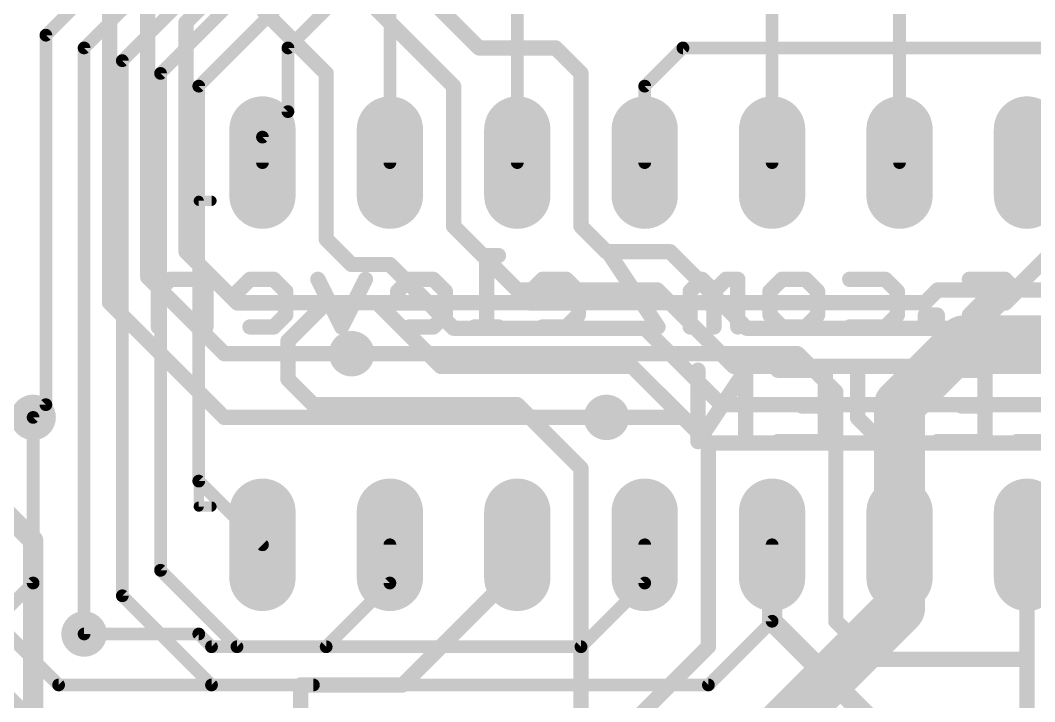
# Model space of a CAD drawing. Extents: x -0.08 to 2.71, y -0.01 to 2.11.
# Drawn here: x 0.96 to 1.756, y 0.367 to 0.902 of the extents above; entities that cross this region are included whole.
import ezdxf

# ---------------------------------------------------------------- set-up
doc = ezdxf.new("R2010")
doc.units = 0
for name, color, linetype in [('1', 14, 'CONTINUOUS'), ('16', 174, 'CONTINUOUS'), ('17', 94, 'CONTINUOUS'), ('18', 94, 'CONTINUOUS'), ('21', 251, 'CONTINUOUS'), ('22', 2, 'CONTINUOUS')]:
    doc.layers.add(name, color=color, linetype=linetype)

# ---------------------------------------------------------------- blocks, each defined once
blk = doc.blocks.new('LONGP100')
at = {"const_width": 1}
blk.add_lwpolyline([(-0.5, 0), (0.5, 0)], dxfattribs=at)
at = {"const_width": 0.5}
for points in [[(-0.5, 0.25, 1), (-0.5, -0.25)], [(0.5, -0.25, 1), (0.5, 0.25)]]:
    blk.add_lwpolyline(points, format="xyb", dxfattribs=at)
blk = doc.blocks.new('ROUNDV')
at = {"const_width": 0.5}
blk.add_lwpolyline([(0, -0.25, 1), (0, 0.25, 1), (0, -0.25)], format="xyb", dxfattribs=at)

msp = doc.modelspace()

# ---------------------------------------------------------------- linework, layer by layer
at = {"layer": '1'}
for points, const_width in [([(1.01, 0.88), (1.18, 1.05)], 0.01), ([(1.04, 0.87), (1.21, 1.04)], 0.01), ([(0.98, 0.89), (1.12, 1.03)], 0.01), ([(1.07, 0.86), (1.24, 1.03)], 0.01), ([(1.1, 0.85), (1.27, 1.02)], 0.01), ([(1.17, 0.88), (1.3, 1.01)], 0.01), ([(1.35, 0.79), (1.35, 0.97)], 0.01), ([(1.25, 0.79), (1.25, 0.92)], 0.01), ([(0.98, 0.6), (0.98, 0.89)], 0.01), ([(1.01, 0.42), (1.01, 0.88)], 0.01), ([(1.17, 0.83), (1.17, 0.88)], 0.01), ([(1.45, 0.85), (1.48, 0.88)], 0.01), ([(1.48, 0.88), (1.78, 0.88)], 0.01), ([(1.04, 0.45), (1.04, 0.87)], 0.01), ([(1.07, 0.47), (1.07, 0.86)], 0.01), ([(1.1, 0.54), (1.1, 0.85)], 0.01), ([(1.45, 0.79), (1.45, 0.85)], 0.01), ([(1.15, 0.81), (1.17, 0.83)], 0.01), ([(1.15, 0.79), (1.15, 0.81)], 0.01), ([(1.67, 0.68), (1.68, 0.69)], 0.012), ([(1.68, 0.69), (1.78, 0.69)], 0.012), ([(1.17, 0.65), (1.2, 0.68)], 0.012), ([(1.2, 0.68), (1.67, 0.68)], 0.012), ([(1.65, 0.6), (1.7, 0.65)], 0.04), ([(1.7, 0.65), (1.82, 0.65)], 0.04), ([(1.17, 0.62), (1.17, 0.65)], 0.012), ([(1.22, 0.64), (1.57, 0.64)], 0.012), ([(1.57, 0.64), (1.6, 0.61)], 0.012), ([(1.19, 0.6), (1.17, 0.62)], 0.012), ([(1.6, 0.61), (1.6, 0.43)], 0.012), ([(1.65, 0.49), (1.65, 0.6)], 0.04), ([(1.35, 0.6), (1.19, 0.6)], 0.012), ([(1.4, 0.55), (1.35, 0.6)], 0.012), ([(0.97, 0.59), (0.98, 0.6)], 0.01), ([(1.42, 0.59), (1.48, 0.59)], 0.012), ([(1.48, 0.59), (1.5, 0.57)], 0.012), ([(1.5, 0.57), (1.5, 0.41)], 0.012), ([(1.4, 0.31), (1.4, 0.55)], 0.012), ([(0.97, 0.493465), (0.923465, 0.54)], 0.016), ([(1.15, 0.49), (1.1, 0.54)], 0.01), ([(0.97, 0.33), (0.97, 0.493465)], 0.016), ([(1.25, 0.46), (1.25, 0.49)], 0.01), ([(1.35, 0.47), (1.35, 0.49)], 0.012), ([(1.55, 0.49), (1.55, 0.43)], 0.016), ([(1.75, 0.4), (1.75, 0.49)], 0.012), ([(1.07, 0.47), (1.13, 0.41)], 0.01), ([(1.26, 0.38), (1.35, 0.47)], 0.012), ([(1.2, 0.41), (1.25, 0.46)], 0.01), ([(1.11, 0.38), (1.04, 0.45)], 0.01), ([(1.55, 0.43), (1.7, 0.28)], 0.016), ([(1.6, 0.43), (1.63, 0.4)], 0.012), ([(1.13, 0.41), (1.2, 0.41)], 0.01), ([(1.5, 0.41), (1.44, 0.35)], 0.012), ([(1.63, 0.4), (1.75, 0.4)], 0.012), ([(1.75, 0.4), (1.75, 0.34)], 0.012), ([(1.19, 0.38), (1.11, 0.38)], 0.01), ([(1.18, 0.26), (1.18, 0.38)], 0.012), ([(1.18, 0.38), (1.19, 0.38)], 0.012), ([(1.19, 0.38), (1.26, 0.38)], 0.012)]:
    msp.add_lwpolyline(points, dxfattribs=dict(at, const_width=const_width))
for points, const_width in [([(0.9825, 0.89, 1), (0.9775, 0.89)], 0.005), ([(0.978232, 0.891768, 1), (0.981768, 0.888232)], 0.005), ([(1.0125, 0.88, 1), (1.0075, 0.88)], 0.005), ([(1.008232, 0.881768, 1), (1.011768, 0.878232)], 0.005), ([(1.1725, 0.88, 1), (1.1675, 0.88)], 0.005), ([(1.168232, 0.881768, 1), (1.171768, 0.878232)], 0.005), ([(1.48, 0.8825, 1), (1.48, 0.8775)], 0.005), ([(1.481768, 0.878232, 1), (1.478232, 0.881768)], 0.005), ([(1.0425, 0.87, 1), (1.0375, 0.87)], 0.005), ([(1.038232, 0.871768, 1), (1.041768, 0.868232)], 0.005), ([(1.0725, 0.86, 1), (1.0675, 0.86)], 0.005), ([(1.068232, 0.861768, 1), (1.071768, 0.858232)], 0.005), ([(1.1025, 0.85, 1), (1.0975, 0.85)], 0.005), ([(1.098232, 0.851768, 1), (1.101768, 0.848232)], 0.005), ([(1.4525, 0.85, 1), (1.4475, 0.85)], 0.005), ([(1.448232, 0.851768, 1), (1.451768, 0.848232)], 0.005), ([(1.1675, 0.83, 1), (1.1725, 0.83)], 0.005), ([(1.171768, 0.828232, 1), (1.168232, 0.831768)], 0.005), ([(1.1525, 0.81, 1), (1.1475, 0.81)], 0.005), ([(1.148232, 0.811768, 1), (1.151768, 0.808232)], 0.005), ([(1.1475, 0.79, 1), (1.1525, 0.79)], 0.005), ([(1.2475, 0.79, 1), (1.2525, 0.79)], 0.005), ([(1.3475, 0.79, 1), (1.3525, 0.79)], 0.005), ([(1.4475, 0.79, 1), (1.4525, 0.79)], 0.005), ([(1.68, 0.693, 1), (1.68, 0.687)], 0.006), ([(1.682121, 0.687879, 1), (1.677879, 0.692121)], 0.006), ([(1.2, 0.683, 1), (1.2, 0.677)], 0.006), ([(1.202121, 0.677879, 1), (1.197879, 0.682121)], 0.006), ([(1.667879, 0.682121, 1), (1.672121, 0.677879)], 0.006), ([(1.67, 0.677, 1), (1.67, 0.683)], 0.006), ([(1.7, 0.66, 1), (1.7, 0.64)], 0.02), ([(1.707071, 0.642929, 1), (1.692929, 0.657071)], 0.02), ([(1.173, 0.65, 1), (1.167, 0.65)], 0.006), ([(1.167879, 0.652121, 1), (1.172121, 0.647879)], 0.006), ([(1.22, 0.643, 1), (1.22, 0.637)], 0.006), ([(1.572121, 0.642121, 1), (1.567879, 0.637879)], 0.006), ([(1.57, 0.637, 1), (1.57, 0.643)], 0.006), ([(1.172121, 0.622121, 1), (1.167879, 0.617879)], 0.006), ([(1.167, 0.62, 1), (1.173, 0.62)], 0.006), ([(1.603, 0.61, 1), (1.597, 0.61)], 0.006), ([(1.597879, 0.607879, 1), (1.602121, 0.612121)], 0.006), ([(1.66, 0.6, 1), (1.64, 0.6)], 0.02), ([(1.642929, 0.607071, 1), (1.657071, 0.592929)], 0.02), ([(1.19, 0.603, 1), (1.19, 0.597)], 0.006), ([(1.187879, 0.597879, 1), (1.192121, 0.602121)], 0.006), ([(1.352121, 0.602121, 1), (1.347879, 0.597879)], 0.006), ([(1.35, 0.597, 1), (1.35, 0.603)], 0.006), ([(0.9775, 0.6, 1), (0.9825, 0.6)], 0.005), ([(0.981768, 0.598232, 1), (0.978232, 0.601768)], 0.005), ([(0.968232, 0.591768, 1), (0.971768, 0.588232)], 0.005), ([(1.42, 0.593, 1), (1.42, 0.587)], 0.006), ([(1.482121, 0.592121, 1), (1.477879, 0.587879)], 0.006), ([(1.48, 0.587, 1), (1.48, 0.593)], 0.006), ([(1.503, 0.57, 1), (1.497, 0.57)], 0.006), ([(1.497879, 0.567879, 1), (1.502121, 0.572121)], 0.006), ([(1.403, 0.55, 1), (1.397, 0.55)], 0.006), ([(1.397879, 0.547879, 1), (1.402121, 0.552121)], 0.006), ([(1.101768, 0.541768, 1), (1.098232, 0.538232)], 0.005), ([(1.0975, 0.54, 1), (1.1025, 0.54)], 0.005), ([(0.974, 0.493465, 1), (0.966, 0.493465)], 0.008), ([(0.967172, 0.490636, 1), (0.972828, 0.496293)], 0.008), ([(1.148232, 0.488232, 1), (1.151768, 0.491768)], 0.005), ([(1.2525, 0.49, 1), (1.2475, 0.49)], 0.005), ([(1.353, 0.49, 1), (1.347, 0.49)], 0.006), ([(1.554, 0.49, 1), (1.546, 0.49)], 0.008), ([(1.64, 0.49, 1), (1.66, 0.49)], 0.02), ([(1.753, 0.49, 1), (1.747, 0.49)], 0.006), ([(1.071768, 0.471768, 1), (1.068232, 0.468232)], 0.005), ([(1.0675, 0.47, 1), (1.0725, 0.47)], 0.005), ([(1.347, 0.47, 1), (1.353, 0.47)], 0.006), ([(1.352121, 0.467879, 1), (1.347879, 0.472121)], 0.006), ([(1.2475, 0.46, 1), (1.2525, 0.46)], 0.005), ([(1.251768, 0.458232, 1), (1.248232, 0.461768)], 0.005), ([(1.041768, 0.451768, 1), (1.038232, 0.448232)], 0.005), ([(1.0375, 0.45, 1), (1.0425, 0.45)], 0.005), ([(1.552828, 0.432828, 1), (1.547172, 0.427172)], 0.008), ([(1.546, 0.43, 1), (1.554, 0.43)], 0.008), ([(1.602121, 0.432121, 1), (1.597879, 0.427879)], 0.006), ([(1.597, 0.43, 1), (1.603, 0.43)], 0.006), ([(1.0075, 0.42, 1), (1.0125, 0.42)], 0.005), ([(1.13, 0.4125, 1), (1.13, 0.4075)], 0.005), ([(1.128232, 0.408232, 1), (1.131768, 0.411768)], 0.005), ([(1.198232, 0.411768, 1), (1.201768, 0.408232)], 0.005), ([(1.2, 0.4075, 1), (1.2, 0.4125)], 0.005), ([(1.502121, 0.407879, 1), (1.497879, 0.412121)], 0.006), ([(1.497, 0.41, 1), (1.503, 0.41)], 0.006), ([(1.63, 0.403, 1), (1.63, 0.397)], 0.006), ([(1.627879, 0.397879, 1), (1.632121, 0.402121)], 0.006), ([(1.753, 0.4, 1), (1.747, 0.4)], 0.006), ([(1.747, 0.4, 1), (1.753, 0.4)], 0.006), ([(1.75, 0.397, 1), (1.75, 0.403)], 0.006), ([(1.11, 0.3825, 1), (1.11, 0.3775)], 0.005), ([(1.108232, 0.378232, 1), (1.111768, 0.381768)], 0.005), ([(1.183, 0.38, 1), (1.177, 0.38)], 0.006), ([(1.18, 0.383, 1), (1.18, 0.377)], 0.006), ([(1.19, 0.383, 1), (1.19, 0.377)], 0.006), ([(1.19, 0.377, 1), (1.19, 0.383)], 0.006), ([(1.19, 0.3775, 1), (1.19, 0.3825)], 0.005), ([(1.257879, 0.382121, 1), (1.262121, 0.377879)], 0.006), ([(1.26, 0.377, 1), (1.26, 0.383)], 0.006)]:
    msp.add_lwpolyline(points, format="xyb", dxfattribs=dict(at, const_width=const_width))
at = {"layer": '16'}
for points, const_width in [([(1.06, 0.7), (1.06, 1.025)], 0.012), ([(1.32, 0.88), (1.21, 0.99)], 0.012), ([(1.3, 0.85), (1.18, 0.97)], 0.012), ([(1.03, 0.96), (1.03, 0.68)], 0.012), ([(1.55, 0.79), (1.55, 0.955)], 0.01), ([(1.65, 0.79), (1.65, 0.955)], 0.01), ([(1.09, 0.9), (1.11, 0.92)], 0.012), ([(1.15, 0.91), (1.2, 0.86)], 0.012), ([(1.09, 0.72), (1.09, 0.9)], 0.012), ([(1.38, 0.88), (1.32, 0.88)], 0.012), ([(1.4, 0.86), (1.38, 0.88)], 0.012), ([(0.44, 0.85), (0.97, 0.32)], 0.056), ([(1.2, 0.86), (1.2, 0.73)], 0.012), ([(1.4, 0.74), (1.4, 0.86)], 0.012), ([(1.3, 0.74), (1.3, 0.85)], 0.012), ([(1.8, 0.75), (1.71, 0.66)], 0.012), ([(1.35, 0.69), (1.3, 0.74)], 0.012), ([(1.42, 0.72), (1.4, 0.74)], 0.012), ([(1.2, 0.73), (1.22, 0.71)], 0.012), ([(1.09, 0.72), (1.13, 0.68)], 0.012), ([(1.47, 0.72), (1.42, 0.72)], 0.012), ([(1.53, 0.66), (1.47, 0.72)], 0.012), ([(1.22, 0.71), (1.25, 0.71)], 0.012), ([(1.25, 0.71), (1.3, 0.66)], 0.012), ([(1.06, 0.7), (1.12, 0.64)], 0.012), ([(1.35, 0.69), (1.46, 0.69)], 0.012), ([(1.46, 0.69), (1.52, 0.63)], 0.012), ([(1.03, 0.68), (1.12, 0.59)], 0.012), ([(1.13, 0.68), (1.24, 0.68)], 0.012), ([(1.24, 0.68), (1.29, 0.63)], 0.012), ([(1.3, 0.66), (1.45, 0.66)], 0.012), ([(1.45, 0.66), (1.51, 0.6)], 0.012), ([(1.71, 0.66), (1.53, 0.66)], 0.012), ([(1.12, 0.64), (1.22, 0.64)], 0.012), ([(1.29, 0.63), (1.44, 0.63)], 0.012), ([(1.44, 0.63), (1.5, 0.57)], 0.012), ([(1.52, 0.63), (2.12, 0.63)], 0.012), ([(1.51, 0.6), (2.16, 0.6)], 0.012), ([(0.97, 0.46), (0.97, 0.59)], 0.01), ([(1.12, 0.59), (1.42, 0.59)], 0.012), ([(1.5, 0.57), (2.19, 0.57)], 0.012), ([(1.65, 0.44), (1.65, 0.49)], 0.04), ([(1.45, 0.46), (1.45, 0.49)], 0.01), ([(1.55, 0.43), (1.55, 0.49)], 0.01), ([(0.95, 0.44), (0.97, 0.46)], 0.01), ([(1.4, 0.41), (1.45, 0.46)], 0.01), ([(1.53, 0.32), (1.65, 0.44)], 0.04), ([(1.5, 0.38), (1.55, 0.43)], 0.01), ([(0.99, 0.38), (0.95, 0.42)], 0.01), ([(1.01, 0.42), (1.1, 0.42)], 0.01), ([(1.1, 0.42), (1.11, 0.41)], 0.01), ([(1.11, 0.41), (1.4, 0.41)], 0.01), ([(0.99, 0.38), (1.5, 0.38)], 0.01)]:
    msp.add_lwpolyline(points, dxfattribs=dict(at, const_width=const_width))
for points, const_width in [([(1.093, 0.9, 1), (1.087, 0.9)], 0.006), ([(1.087879, 0.902121, 1), (1.092121, 0.897879)], 0.006), ([(1.32, 0.883, 1), (1.32, 0.877)], 0.006), ([(1.317879, 0.877879, 1), (1.322121, 0.882121)], 0.006), ([(1.382121, 0.882121, 1), (1.377879, 0.877879)], 0.006), ([(1.38, 0.877, 1), (1.38, 0.883)], 0.006), ([(1.203, 0.86, 1), (1.197, 0.86)], 0.006), ([(1.197879, 0.857879, 1), (1.202121, 0.862121)], 0.006), ([(1.403, 0.86, 1), (1.397, 0.86)], 0.006), ([(1.397879, 0.857879, 1), (1.402121, 0.862121)], 0.006), ([(1.303, 0.85, 1), (1.297, 0.85)], 0.006), ([(1.297879, 0.847879, 1), (1.302121, 0.852121)], 0.006), ([(1.5475, 0.79, 1), (1.5525, 0.79)], 0.005), ([(1.6475, 0.79, 1), (1.6525, 0.79)], 0.005), ([(1.302121, 0.742121, 1), (1.297879, 0.737879)], 0.006), ([(1.297, 0.74, 1), (1.303, 0.74)], 0.006), ([(1.402121, 0.742121, 1), (1.397879, 0.737879)], 0.006), ([(1.397, 0.74, 1), (1.403, 0.74)], 0.006), ([(1.202121, 0.732121, 1), (1.197879, 0.727879)], 0.006), ([(1.197, 0.73, 1), (1.203, 0.73)], 0.006), ([(1.092121, 0.722121, 1), (1.087879, 0.717879)], 0.006), ([(1.42, 0.723, 1), (1.42, 0.717)], 0.006), ([(1.417879, 0.717879, 1), (1.422121, 0.722121)], 0.006), ([(1.472121, 0.722121, 1), (1.467879, 0.717879)], 0.006), ([(1.47, 0.717, 1), (1.47, 0.723)], 0.006), ([(1.087, 0.72, 1), (1.093, 0.72)], 0.006), ([(1.22, 0.713, 1), (1.22, 0.707)], 0.006), ([(1.217879, 0.707879, 1), (1.222121, 0.712121)], 0.006), ([(1.252121, 0.712121, 1), (1.247879, 0.707879)], 0.006), ([(1.25, 0.707, 1), (1.25, 0.713)], 0.006), ([(1.062121, 0.702121, 1), (1.057879, 0.697879)], 0.006), ([(1.057, 0.7, 1), (1.063, 0.7)], 0.006), ([(1.35, 0.693, 1), (1.35, 0.687)], 0.006), ([(1.347879, 0.687879, 1), (1.352121, 0.692121)], 0.006), ([(1.462121, 0.692121, 1), (1.457879, 0.687879)], 0.006), ([(1.46, 0.687, 1), (1.46, 0.693)], 0.006), ([(1.032121, 0.682121, 1), (1.027879, 0.677879)], 0.006), ([(1.13, 0.683, 1), (1.13, 0.677)], 0.006), ([(1.127879, 0.677879, 1), (1.132121, 0.682121)], 0.006), ([(1.242121, 0.682121, 1), (1.237879, 0.677879)], 0.006), ([(1.24, 0.677, 1), (1.24, 0.683)], 0.006), ([(1.027, 0.68, 1), (1.033, 0.68)], 0.006), ([(1.3, 0.663, 1), (1.3, 0.657)], 0.006), ([(1.297879, 0.657879, 1), (1.302121, 0.662121)], 0.006), ([(1.452121, 0.662121, 1), (1.447879, 0.657879)], 0.006), ([(1.45, 0.657, 1), (1.45, 0.663)], 0.006), ([(1.53, 0.663, 1), (1.53, 0.657)], 0.006), ([(1.527879, 0.657879, 1), (1.532121, 0.662121)], 0.006), ([(1.707879, 0.662121, 1), (1.712121, 0.657879)], 0.006), ([(1.71, 0.657, 1), (1.71, 0.663)], 0.006), ([(1.12, 0.643, 1), (1.12, 0.637)], 0.006), ([(1.117879, 0.637879, 1), (1.122121, 0.642121)], 0.006), ([(1.22, 0.637, 1), (1.22, 0.643)], 0.006), ([(1.29, 0.633, 1), (1.29, 0.627)], 0.006), ([(1.287879, 0.627879, 1), (1.292121, 0.632121)], 0.006), ([(1.442121, 0.632121, 1), (1.437879, 0.627879)], 0.006), ([(1.44, 0.627, 1), (1.44, 0.633)], 0.006), ([(1.52, 0.633, 1), (1.52, 0.627)], 0.006), ([(1.517879, 0.627879, 1), (1.522121, 0.632121)], 0.006), ([(1.51, 0.603, 1), (1.51, 0.597)], 0.006), ([(1.507879, 0.597879, 1), (1.512121, 0.602121)], 0.006), ([(0.9725, 0.59, 1), (0.9675, 0.59)], 0.005), ([(1.12, 0.593, 1), (1.12, 0.587)], 0.006), ([(1.117879, 0.587879, 1), (1.122121, 0.592121)], 0.006), ([(1.42, 0.587, 1), (1.42, 0.593)], 0.006), ([(1.5, 0.573, 1), (1.5, 0.567)], 0.006), ([(1.497879, 0.567879, 1), (1.502121, 0.572121)], 0.006), ([(1.66, 0.49, 1), (1.64, 0.49)], 0.02), ([(1.4525, 0.49, 1), (1.4475, 0.49)], 0.005), ([(1.5525, 0.49, 1), (1.5475, 0.49)], 0.005), ([(0.9675, 0.46, 1), (0.9725, 0.46)], 0.005), ([(0.971768, 0.458232, 1), (0.968232, 0.461768)], 0.005), ([(1.4475, 0.46, 1), (1.4525, 0.46)], 0.005), ([(1.451768, 0.458232, 1), (1.448232, 0.461768)], 0.005), ([(1.657071, 0.432929, 1), (1.642929, 0.447071)], 0.02), ([(1.64, 0.44, 1), (1.66, 0.44)], 0.02), ([(1.5475, 0.43, 1), (1.5525, 0.43)], 0.005), ([(1.551768, 0.428232, 1), (1.548232, 0.431768)], 0.005), ([(1.01, 0.4225, 1), (1.01, 0.4175)], 0.005), ([(1.101768, 0.421768, 1), (1.098232, 0.418232)], 0.005), ([(1.1, 0.4175, 1), (1.1, 0.4225)], 0.005), ([(1.11, 0.4125, 1), (1.11, 0.4075)], 0.005), ([(1.108232, 0.408232, 1), (1.111768, 0.411768)], 0.005), ([(1.398232, 0.411768, 1), (1.401768, 0.408232)], 0.005), ([(1.4, 0.4075, 1), (1.4, 0.4125)], 0.005), ([(0.99, 0.3825, 1), (0.99, 0.3775)], 0.005), ([(0.988232, 0.378232, 1), (0.991768, 0.381768)], 0.005), ([(1.498232, 0.381768, 1), (1.501768, 0.378232)], 0.005), ([(1.5, 0.3775, 1), (1.5, 0.3825)], 0.005)]:
    msp.add_lwpolyline(points, format="xyb", dxfattribs=dict(at, const_width=const_width))
at = {"layer": '21', "const_width": 0.008}
for points in [[(1.1, 0.76), (1.1, 0.52)], [(1.1, 0.76), (1.11, 0.76)], [(1.1, 0.52), (1.11, 0.52)]]:
    msp.add_lwpolyline(points, dxfattribs=at)
at = {"layer": '21', "const_width": 0.004}
for points in [[(1.102, 0.76, 1), (1.098, 0.76)], [(1.1, 0.762, 1), (1.1, 0.758)], [(1.11, 0.758, 1), (1.11, 0.762)], [(1.1, 0.522, 1), (1.1, 0.518)], [(1.098, 0.52, 1), (1.102, 0.52)], [(1.11, 0.518, 1), (1.11, 0.522)]]:
    msp.add_lwpolyline(points, format="xyb", dxfattribs=at)
at = {"layer": '22', "const_width": 0.012}
for points in [[(1.335216, 0.717048), (1.325875, 0.717048)], [(1.325875, 0.717048), (1.325875, 0.661)], [(1.460443, 0.661), (1.423078, 0.717048)], [(1.077609, 0.698365), (1.068268, 0.689024)], [(1.105633, 0.698365), (1.077609, 0.698365)], [(1.105633, 0.661), (1.105633, 0.698365)], [(1.140223, 0.698365), (1.130882, 0.689024)], [(1.158906, 0.698365), (1.140223, 0.698365)], [(1.168247, 0.689024), (1.158906, 0.698365)], [(1.212178, 0.661), (1.193495, 0.698365)], [(1.23086, 0.698365), (1.212178, 0.661)], [(1.26545, 0.698365), (1.256109, 0.689024)], [(1.284132, 0.698365), (1.26545, 0.698365)], [(1.293474, 0.689024), (1.284132, 0.698365)], [(1.369805, 0.698365), (1.360464, 0.689024)], [(1.388488, 0.698365), (1.369805, 0.698365)], [(1.397829, 0.689024), (1.388488, 0.698365)], [(1.495032, 0.698365), (1.485691, 0.689024)], [(1.504374, 0.689024), (1.495032, 0.698365)], [(1.513715, 0.698365), (1.504374, 0.689024)], [(1.523056, 0.698365), (1.513715, 0.698365)], [(1.523056, 0.661), (1.523056, 0.698365)], [(1.548305, 0.689024), (1.557646, 0.698365)], [(1.557646, 0.698365), (1.576328, 0.698365)], [(1.576328, 0.698365), (1.58567, 0.689024)], [(1.610918, 0.698365), (1.638942, 0.698365)], [(1.638942, 0.698365), (1.648283, 0.689024)], [(1.732862, 0.698365), (1.704838, 0.698365)], [(1.742203, 0.689024), (1.732862, 0.698365)], [(1.068268, 0.689024), (1.068268, 0.661)], [(1.130882, 0.689024), (1.130882, 0.679683)], [(1.168247, 0.670341), (1.168247, 0.689024)], [(1.256109, 0.689024), (1.256109, 0.679683)], [(1.293474, 0.670341), (1.293474, 0.689024)], [(1.360464, 0.689024), (1.360464, 0.679683)], [(1.397829, 0.670341), (1.397829, 0.689024)], [(1.485691, 0.689024), (1.485691, 0.661)], [(1.504374, 0.689024), (1.504374, 0.661)], [(1.548305, 0.670341), (1.548305, 0.689024)], [(1.58567, 0.689024), (1.58567, 0.670341)], [(1.648283, 0.689024), (1.648283, 0.670341)], [(1.732862, 0.679683), (1.742203, 0.689024)], [(1.130882, 0.679683), (1.168247, 0.679683)], [(1.256109, 0.679683), (1.293474, 0.679683)], [(1.360464, 0.679683), (1.397829, 0.679683)], [(1.704838, 0.670341), (1.714179, 0.679683)], [(1.714179, 0.679683), (1.732862, 0.679683)], [(1.158906, 0.661), (1.168247, 0.670341)], [(1.284132, 0.661), (1.293474, 0.670341)], [(1.388488, 0.661), (1.397829, 0.670341)], [(1.557646, 0.661), (1.548305, 0.670341)], [(1.58567, 0.670341), (1.576328, 0.661)], [(1.648283, 0.670341), (1.638942, 0.661)], [(1.67959, 0.670341), (1.670249, 0.670341)], [(1.670249, 0.670341), (1.670249, 0.661)], [(1.67959, 0.661), (1.67959, 0.670341)], [(1.714179, 0.661), (1.704838, 0.670341)], [(1.140223, 0.661), (1.158906, 0.661)], [(1.26545, 0.661), (1.284132, 0.661)], [(1.335216, 0.661), (1.316533, 0.661)], [(1.369805, 0.661), (1.388488, 0.661)], [(1.576328, 0.661), (1.557646, 0.661)], [(1.638942, 0.661), (1.610918, 0.661)], [(1.670249, 0.661), (1.67959, 0.661)], [(1.742203, 0.661), (1.714179, 0.661)], [(1.529172, 0.627048), (1.491807, 0.571)], [(1.491807, 0.571), (1.491807, 0.627048)], [(1.529172, 0.571), (1.529172, 0.627048)], [(1.554421, 0.627048), (1.591786, 0.627048)], [(1.591786, 0.627048), (1.591786, 0.571)], [(1.617034, 0.589683), (1.617034, 0.627048)], [(1.654399, 0.627048), (1.654399, 0.589683)], [(1.679648, 0.627048), (1.717013, 0.627048)], [(1.717013, 0.627048), (1.717013, 0.571)], [(1.591786, 0.599024), (1.573103, 0.599024)], [(1.717013, 0.599024), (1.69833, 0.599024)], [(1.635717, 0.571), (1.617034, 0.589683)], [(1.654399, 0.589683), (1.635717, 0.571)], [(1.591786, 0.571), (1.554421, 0.571)], [(1.717013, 0.571), (1.679648, 0.571)], [(1.779626, 0.571), (1.742261, 0.571)]]:
    msp.add_lwpolyline(points, dxfattribs=at)
at = {"layer": '22', "const_width": 0.006}
for points in [[(1.325875, 0.720048, 1), (1.325875, 0.714048)], [(1.328875, 0.717048, 1), (1.322875, 0.717048)], [(1.335216, 0.714048, 1), (1.335216, 0.720048)], [(1.425574, 0.718712, 1), (1.420581, 0.715384)], [(1.077609, 0.701365, 1), (1.077609, 0.695365)], [(1.079731, 0.696244, 1), (1.075488, 0.700486)], [(1.108633, 0.698365, 1), (1.102633, 0.698365)], [(1.105633, 0.695365, 1), (1.105633, 0.701365)], [(1.140223, 0.701365, 1), (1.140223, 0.695365)], [(1.142344, 0.696244, 1), (1.138102, 0.700486)], [(1.161027, 0.700486, 1), (1.156784, 0.696244)], [(1.158906, 0.695365, 1), (1.158906, 0.701365)], [(1.196178, 0.699707, 1), (1.190812, 0.697024)], [(1.233544, 0.697024, 1), (1.228177, 0.699707)], [(1.26545, 0.701365, 1), (1.26545, 0.695365)], [(1.267571, 0.696244, 1), (1.263328, 0.700486)], [(1.286254, 0.700486, 1), (1.282011, 0.696244)], [(1.284132, 0.695365, 1), (1.284132, 0.701365)], [(1.369805, 0.701365, 1), (1.369805, 0.695365)], [(1.371927, 0.696244, 1), (1.367684, 0.700486)], [(1.390609, 0.700486, 1), (1.386367, 0.696244)], [(1.388488, 0.695365, 1), (1.388488, 0.701365)], [(1.497154, 0.700486, 1), (1.492911, 0.696244)], [(1.497154, 0.696244, 1), (1.492911, 0.700486)], [(1.513715, 0.701365, 1), (1.513715, 0.695365)], [(1.515836, 0.696244, 1), (1.511594, 0.700486)], [(1.526056, 0.698365, 1), (1.520056, 0.698365)], [(1.523056, 0.695365, 1), (1.523056, 0.701365)], [(1.557646, 0.701365, 1), (1.557646, 0.695365)], [(1.559767, 0.696244, 1), (1.555524, 0.700486)], [(1.57845, 0.700486, 1), (1.574207, 0.696244)], [(1.576328, 0.695365, 1), (1.576328, 0.701365)], [(1.610918, 0.701365, 1), (1.610918, 0.695365)], [(1.641063, 0.700486, 1), (1.63682, 0.696244)], [(1.638942, 0.695365, 1), (1.638942, 0.701365)], [(1.704838, 0.701365, 1), (1.704838, 0.695365)], [(1.734983, 0.700486, 1), (1.730741, 0.696244)], [(1.732862, 0.695365, 1), (1.732862, 0.701365)], [(1.071268, 0.689024, 1), (1.065268, 0.689024)], [(1.066147, 0.691145, 1), (1.07039, 0.686903)], [(1.133882, 0.689024, 1), (1.127882, 0.689024)], [(1.12876, 0.691145, 1), (1.133003, 0.686903)], [(1.171247, 0.689024, 1), (1.165247, 0.689024)], [(1.166125, 0.686903, 1), (1.170368, 0.691145)], [(1.259109, 0.689024, 1), (1.253109, 0.689024)], [(1.253987, 0.691145, 1), (1.25823, 0.686903)], [(1.296474, 0.689024, 1), (1.290474, 0.689024)], [(1.291352, 0.686903, 1), (1.295595, 0.691145)], [(1.363464, 0.689024, 1), (1.357464, 0.689024)], [(1.358343, 0.691145, 1), (1.362586, 0.686903)], [(1.400829, 0.689024, 1), (1.394829, 0.689024)], [(1.395708, 0.686903, 1), (1.399951, 0.691145)], [(1.488691, 0.689024, 1), (1.482691, 0.689024)], [(1.48357, 0.691145, 1), (1.487812, 0.686903)], [(1.507374, 0.689024, 1), (1.501374, 0.689024)], [(1.502252, 0.691145, 1), (1.506495, 0.686903)], [(1.502252, 0.686903, 1), (1.506495, 0.691145)], [(1.551305, 0.689024, 1), (1.545305, 0.689024)], [(1.546183, 0.691145, 1), (1.550426, 0.686903)], [(1.58867, 0.689024, 1), (1.58267, 0.689024)], [(1.583548, 0.686903, 1), (1.587791, 0.691145)], [(1.651283, 0.689024, 1), (1.645283, 0.689024)], [(1.646162, 0.686903, 1), (1.650404, 0.691145)], [(1.744325, 0.686903, 1), (1.740082, 0.691145)], [(1.740082, 0.686903, 1), (1.744325, 0.691145)], [(1.130882, 0.682683, 1), (1.130882, 0.676683)], [(1.168247, 0.676683, 1), (1.168247, 0.682683)], [(1.256109, 0.682683, 1), (1.256109, 0.676683)], [(1.293474, 0.676683, 1), (1.293474, 0.682683)], [(1.360464, 0.682683, 1), (1.360464, 0.676683)], [(1.397829, 0.676683, 1), (1.397829, 0.682683)], [(1.714179, 0.682683, 1), (1.714179, 0.676683)], [(1.716301, 0.677561, 1), (1.712058, 0.681804)], [(1.730741, 0.681804, 1), (1.734983, 0.677561)], [(1.732862, 0.676683, 1), (1.732862, 0.682683)], [(1.127882, 0.679683, 1), (1.133882, 0.679683)], [(1.253109, 0.679683, 1), (1.259109, 0.679683)], [(1.357464, 0.679683, 1), (1.363464, 0.679683)], [(1.165247, 0.670341, 1), (1.171247, 0.670341)], [(1.170368, 0.66822, 1), (1.166125, 0.672463)], [(1.290474, 0.670341, 1), (1.296474, 0.670341)], [(1.295595, 0.66822, 1), (1.291352, 0.672463)], [(1.394829, 0.670341, 1), (1.400829, 0.670341)], [(1.399951, 0.66822, 1), (1.395708, 0.672463)], [(1.550426, 0.672463, 1), (1.546183, 0.66822)], [(1.545305, 0.670341, 1), (1.551305, 0.670341)], [(1.58267, 0.670341, 1), (1.58867, 0.670341)], [(1.587791, 0.66822, 1), (1.583548, 0.672463)], [(1.645283, 0.670341, 1), (1.651283, 0.670341)], [(1.650404, 0.66822, 1), (1.646162, 0.672463)], [(1.670249, 0.673341, 1), (1.670249, 0.667341)], [(1.673249, 0.670341, 1), (1.667249, 0.670341)], [(1.68259, 0.670341, 1), (1.67659, 0.670341)], [(1.67959, 0.667341, 1), (1.67959, 0.673341)], [(1.706959, 0.672463, 1), (1.702717, 0.66822)], [(1.702717, 0.672463, 1), (1.706959, 0.66822)], [(1.065268, 0.661, 1), (1.071268, 0.661)], [(1.102633, 0.661, 1), (1.108633, 0.661)], [(1.140223, 0.664, 1), (1.140223, 0.658)], [(1.156784, 0.663121, 1), (1.161027, 0.658879)], [(1.158906, 0.658, 1), (1.158906, 0.664)], [(1.209494, 0.662342, 1), (1.214861, 0.659658)], [(1.209494, 0.659658, 1), (1.214861, 0.662342)], [(1.26545, 0.664, 1), (1.26545, 0.658)], [(1.282011, 0.663121, 1), (1.286254, 0.658879)], [(1.284132, 0.658, 1), (1.284132, 0.664)], [(1.316533, 0.664, 1), (1.316533, 0.658)], [(1.322875, 0.661, 1), (1.328875, 0.661)], [(1.335216, 0.658, 1), (1.335216, 0.664)], [(1.369805, 0.664, 1), (1.369805, 0.658)], [(1.386367, 0.663121, 1), (1.390609, 0.658879)], [(1.388488, 0.658, 1), (1.388488, 0.664)], [(1.457947, 0.659336, 1), (1.462939, 0.662664)], [(1.482691, 0.661, 1), (1.488691, 0.661)], [(1.501374, 0.661, 1), (1.507374, 0.661)], [(1.520056, 0.661, 1), (1.526056, 0.661)], [(1.557646, 0.664, 1), (1.557646, 0.658)], [(1.555524, 0.658879, 1), (1.559767, 0.663121)], [(1.574207, 0.663121, 1), (1.57845, 0.658879)], [(1.576328, 0.658, 1), (1.576328, 0.664)], [(1.610918, 0.664, 1), (1.610918, 0.658)], [(1.63682, 0.663121, 1), (1.641063, 0.658879)], [(1.638942, 0.658, 1), (1.638942, 0.664)], [(1.670249, 0.664, 1), (1.670249, 0.658)], [(1.667249, 0.661, 1), (1.673249, 0.661)], [(1.67659, 0.661, 1), (1.68259, 0.661)], [(1.67959, 0.658, 1), (1.67959, 0.664)], [(1.714179, 0.664, 1), (1.714179, 0.658)], [(1.712058, 0.658879, 1), (1.716301, 0.663121)], [(1.742203, 0.658, 1), (1.742203, 0.664)], [(1.494807, 0.627048, 1), (1.488807, 0.627048)], [(1.532172, 0.627048, 1), (1.526172, 0.627048)], [(1.531669, 0.625384, 1), (1.526676, 0.628712)], [(1.554421, 0.630048, 1), (1.554421, 0.624048)], [(1.594786, 0.627048, 1), (1.588786, 0.627048)], [(1.591786, 0.624048, 1), (1.591786, 0.630048)], [(1.620034, 0.627048, 1), (1.614034, 0.627048)], [(1.657399, 0.627048, 1), (1.651399, 0.627048)], [(1.679648, 0.630048, 1), (1.679648, 0.624048)], [(1.720013, 0.627048, 1), (1.714013, 0.627048)], [(1.717013, 0.624048, 1), (1.717013, 0.630048)], [(1.573103, 0.602024, 1), (1.573103, 0.596024)], [(1.591786, 0.596024, 1), (1.591786, 0.602024)], [(1.69833, 0.602024, 1), (1.69833, 0.596024)], [(1.717013, 0.596024, 1), (1.717013, 0.602024)], [(1.619155, 0.591804, 1), (1.614913, 0.587561)], [(1.614034, 0.589683, 1), (1.620034, 0.589683)], [(1.651399, 0.589683, 1), (1.657399, 0.589683)], [(1.656521, 0.587561, 1), (1.652278, 0.591804)], [(1.489311, 0.572664, 1), (1.494303, 0.569336)], [(1.488807, 0.571, 1), (1.494807, 0.571)], [(1.526172, 0.571, 1), (1.532172, 0.571)], [(1.554421, 0.574, 1), (1.554421, 0.568)], [(1.588786, 0.571, 1), (1.594786, 0.571)], [(1.591786, 0.568, 1), (1.591786, 0.574)], [(1.633595, 0.573121, 1), (1.637838, 0.568879)], [(1.633595, 0.568879, 1), (1.637838, 0.573121)], [(1.679648, 0.574, 1), (1.679648, 0.568)], [(1.714013, 0.571, 1), (1.720013, 0.571)], [(1.717013, 0.568, 1), (1.717013, 0.574)], [(1.742261, 0.574, 1), (1.742261, 0.568)]]:
    msp.add_lwpolyline(points, format="xyb", dxfattribs=at)

# ---------------------------------------------------------------- block references
at = {"layer": '17', "xscale": 0.052, "yscale": 0.052, "rotation": 270}
for p in [(1.15, 0.79), (1.15, 0.79), (1.25, 0.79), (1.25, 0.79), (1.35, 0.79), (1.35, 0.79), (1.45, 0.79), (1.45, 0.79), (1.55, 0.79), (1.55, 0.79), (1.65, 0.79), (1.65, 0.79), (1.75, 0.79), (1.75, 0.79), (1.15, 0.49), (1.15, 0.49), (1.25, 0.49), (1.25, 0.49), (1.35, 0.49), (1.35, 0.49), (1.45, 0.49), (1.45, 0.49), (1.55, 0.49), (1.55, 0.49), (1.65, 0.49), (1.65, 0.49), (1.75, 0.49), (1.75, 0.49)]:
    msp.add_blockref('LONGP100', p, dxfattribs=at)
at = {"layer": '18', "xscale": 0.035685, "yscale": 0.035685}
for p in [(1.22, 0.64), (1.22, 0.64), (0.97, 0.59), (0.97, 0.59), (1.42, 0.59), (1.42, 0.59), (1.01, 0.42), (1.01, 0.42)]:
    msp.add_blockref('ROUNDV', p, dxfattribs=at)

doc.saveas('drawing.dxf')
